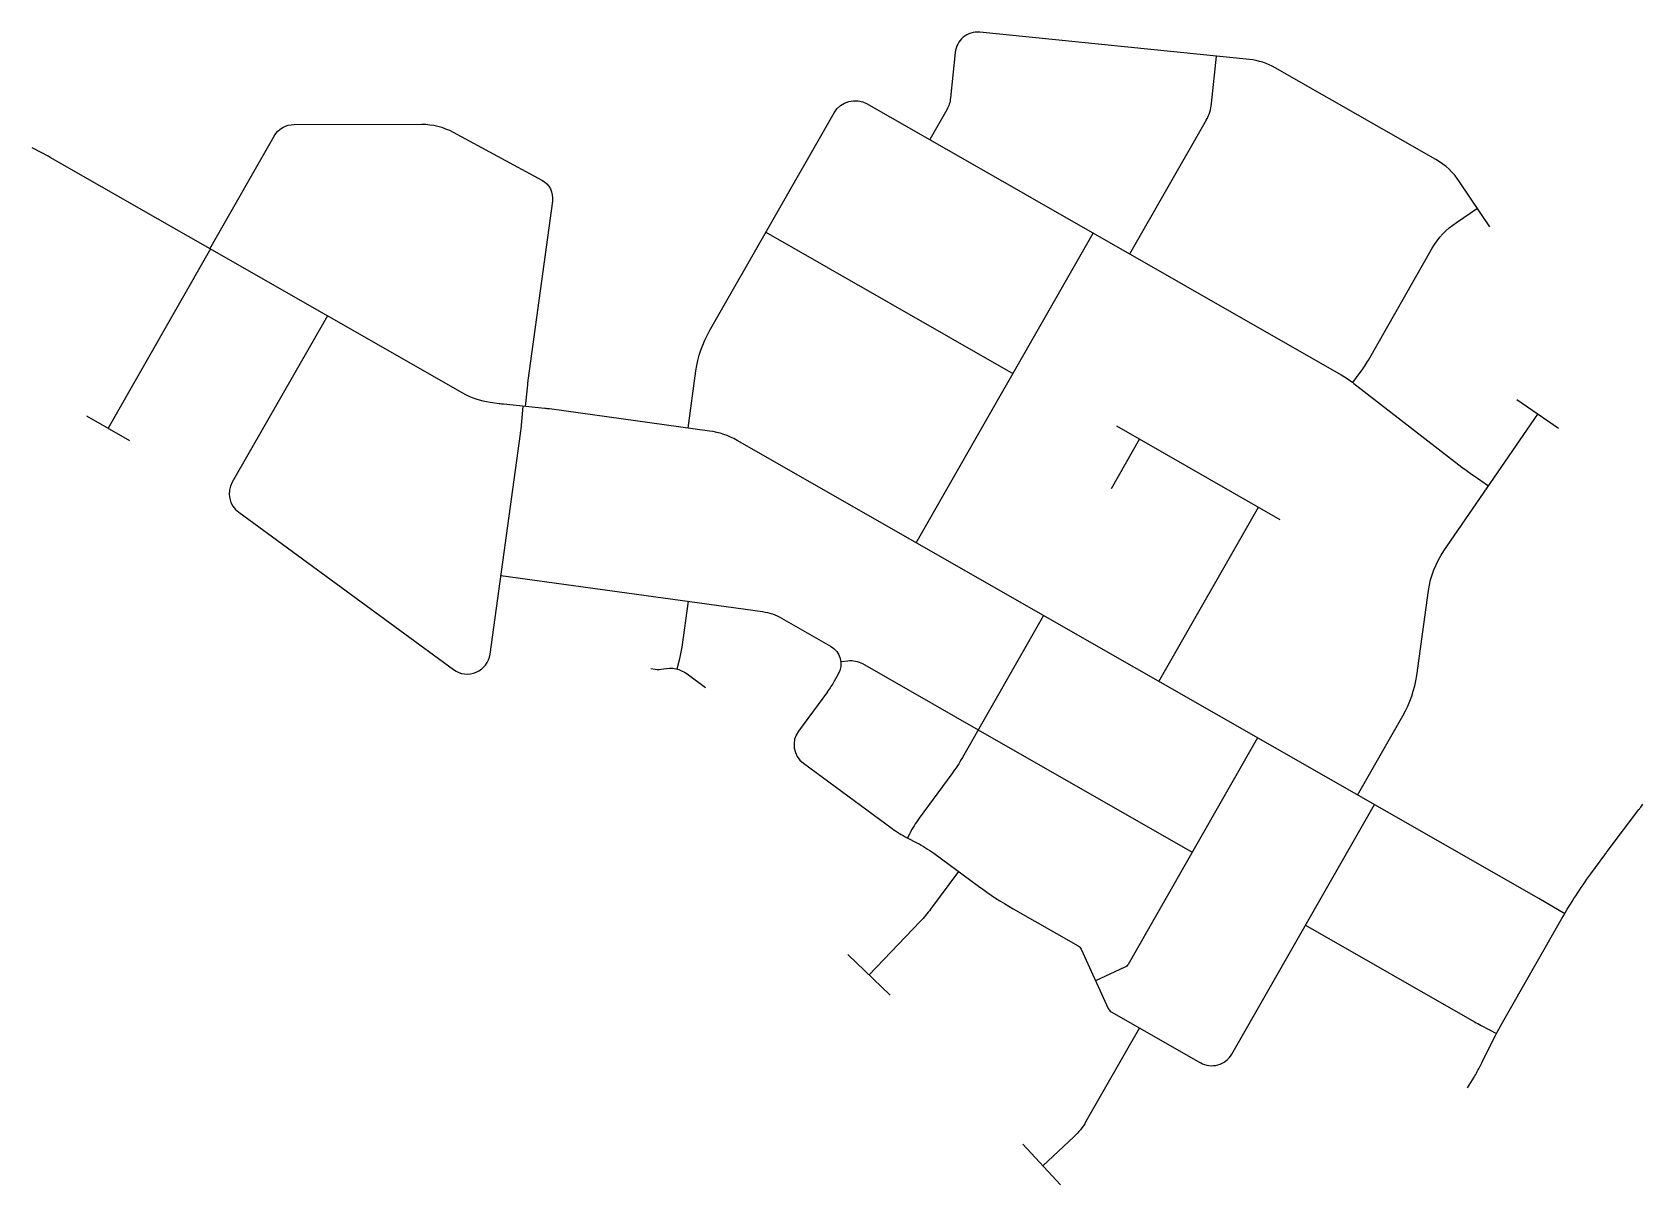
# Model space of a CAD drawing. Extents: x 460577 to 461259, y 343417 to 343905.
import ezdxf

# ---------------------------------------------------------------- set-up
doc = ezdxf.new("R2010")
doc.units = 0
doc.layers.add('0_JPP Centreline', color=1, linetype='CONTINUOUS')

msp = doc.modelspace()

# ---------------------------------------------------------------- linework, layer by layer
at = {"layer": '0_JPP Centreline'}
for p, q in [((461092.42, 343893.6), (460978.11, 343905.13)), ((460967.7, 343896.63), (460965.76, 343877.32)), ((461076.33, 343874.94), (461078.35, 343895.02)), ((461171.38, 343851.2), (461103.3, 343890.12)), ((460863.72, 343778.75), (460916.47, 343871.02)), ((460930.45, 343874.83), (461131.16, 343760.11)), ((460964.17, 343872.37), (460956.93, 343859.7)), ((460687.76, 343866.08), (460741.76, 343866.21)), ((460755.03, 343862.87), (460792.63, 343842.53)), ((461041.67, 343811.26), (461074.11, 343868.01)), ((460580.86, 343854.08), (460576.79, 343856.19)), ((460652.06, 343813.48), (460679.32, 343861.17)), ((460759.15, 343752.27), (460584.46, 343852.12)), ((461194.26, 343822.69), (461181.41, 343841.86)), ((460797.14, 343833.65), (460786.73, 343757.71)), ((461180.01, 343824.59), (461188.96, 343830.59)), ((460887.57, 343820.48), (460992.19, 343760.68)), ((460951.19, 343688.94), (461026.17, 343820.12)), ((460652.28, 343813.36), (460608.92, 343737.51)), ((461142.75, 343766.31), (461169.83, 343813.69)), ((460701.83, 343785.03), (460661.54, 343714.55)), ((460854.6, 343737.51), (460857.93, 343761.72)), ((461136.12, 343756.84), (461139.3, 343761.06)), ((460786.51, 343755.88), (460785.59, 343746.65)), ((461136.65, 343756.44), (461182.38, 343721)), ((460774.58, 343747.79), (460770.8, 343748.3)), ((460793.99, 343745.82), (460776.44, 343747.56)), ((460783.84, 343736.99), (460784.81, 343746.73)), ((461223.32, 343737.35), (461205.59, 343749.51)), ((460599.8, 343742.72), (460618.03, 343732.29)), ((460863.71, 343736.25), (460795.85, 343745.59)), ((461174.74, 343685.51), (461214.45, 343743.43)), ((460770.7, 343641.71), (460783.62, 343735.1)), ((461033.87, 343711.89), (461045.79, 343732.74)), ((461105.35, 343698.7), (461036.17, 343738.24)), ((461213.95, 343538.75), (460875.36, 343732.29)), ((461187.08, 343717.58), (461193.64, 343713.08)), ((460664.24, 343701.84), (460755.28, 343635.18)), ((461053.98, 343630.19), (461096.14, 343703.96)), ((460775.31, 343675.08), (460886.16, 343659.75)), ((461163.2, 343632.75), (461168.24, 343668.75)), ((460854.59, 343664.11), (460851.9, 343644.64)), ((461005.2, 343658.07), (460970.83, 343597.94)), ((460894.15, 343657.02), (460914.93, 343645.14)), ((460850.83, 343639.18), (460849.87, 343635.41)), ((460919.28, 343638.59), (460922.29, 343638.95)), ((460928.45, 343637.71), (460977.52, 343609.66)), ((460838.86, 343635.6), (460840.62, 343635.36)), ((460854.16, 343633.38), (460861.99, 343627.63)), ((460918.19, 343633.21), (460916.54, 343630.33)), ((460913.58, 343625.77), (460901.36, 343609.17)), ((461138.17, 343582.07), (461157.37, 343615.66)), ((460977.52, 343609.66), (461068.15, 343557.85)), ((461095.83, 343606.27), (461040.99, 343510.33)), ((460903.44, 343595.54), (460940.97, 343567.92)), ((460966.29, 343590.98), (460952.51, 343572.25)), ((461084.89, 343472.32), (461145.3, 343577.99)), ((461243.94, 343558.17), (461257.35, 343575.88)), ((461258.1, 343576.94), (461258.98, 343578.26)), ((460947.34, 343563.97), (460951.53, 343561.81)), ((460948.34, 343565.52), (460947.5, 343563.89)), ((460958.63, 343557.41), (460977.63, 343543.43)), ((461237, 343548.68), (461242.88, 343556.74)), ((460969.08, 343549.72), (460957.3, 343533.72)), ((461225.89, 343531.75), (461214.96, 343538.17)), ((460952.95, 343528.54), (460931.25, 343505.85)), ((460992.36, 343533.85), (461019.8, 343518.16)), ((461200.11, 343486.69), (461224.71, 343529.71)), ((461116.14, 343526.97), (461187.76, 343486.03)), ((460922.21, 343514.49), (460940.23, 343497.26)), ((461021.04, 343516.81), (461032.57, 343491.64)), ((461039.63, 343509.09), (461027.19, 343503.38)), ((461033.81, 343490.29), (461071.59, 343468.69)), ((461045.83, 343483.42), (461023.13, 343443.72)), ((461190.58, 343484.48), (461197.02, 343481.07)), ((461190.8, 343468.69), (461194.6, 343476.34)), ((461190.09, 343467.25), (461190.8, 343468.69)), ((461184.8, 343458), (461187.53, 343462.58)), ((460996.35, 343434.17), (461012.36, 343416.97)), ((461017.99, 343437.23), (461004.87, 343425.02))]:
    msp.add_line(p, q, dxfattribs=at)
for centre, radius, start, end in [((460977.16, 343895.68), 9.5, 84.2403, 174.24374), ((461089.66, 343866.24), 27.5, 60.2476, 84.2403), ((461058.91, 343876.7), 17.5, 330.2476, 354.24374), ((460534.83, 343765.31), 100, 60.2476, 62.59505), ((461156.49, 343825.16), 30, 33.83121, 60.2476), ((461099.34, 343791.13), 50, 323.04254, 330.2476), ((460836.27, 343750.92), 50, 172.19815, 174.309), ((460789.03, 343696.06), 50, 82.16164, 84.309), ((460734.09, 343741.95), 50, 352.12513, 354.309), ((460859.29, 343704.18), 32.38, 60.2476, 82.16164), ((461243.63, 343800.05), 100, 232.23144, 235.55965), ((460670, 343709.71), 9.75, 150.2476, 233.78825), ((460761.04, 343643.05), 9.75, 233.78858, 352.12507), ((460841.97, 343645.16), 9.9, 262.12513, 282.54046), ((461115.91, 343639.36), 47.75, 330.2476, 352.04066), ((460909.21, 343603.39), 9.75, 143.65262, 233.65262), ((461241.41, 343587.95), 20, 322.85588, 326.57857), ((460992.79, 343542.62), 50, 143.65262, 152.7429), ((460968.98, 343605.97), 47.25, 233.65262, 242.7429), ((461068.16, 343666.46), 152.75, 233.65262, 240.2476), ((461164.33, 343451.93), 100, 59.58491, 60.2476), ((461035.3, 343492.89), 3, 204.62752, 240.2476), ((461237.39, 343572.85), 100, 240.2476, 242.09109), ((461076.43, 343477.15), 9.74, 240.20809, 330.27735), ((461129.5, 343497.3), 67.63, 329.10669, 333.61834)]:
    msp.add_arc(centre, radius, start, end, dxfattribs=at)
at = {"layer": '0_JPP Centreline', "extrusion": (0, 0, -1)}
for centre, radius, start, end in [((-460925.36, 343865.93), 10.25, 29.7524, 119.7524), ((-460953.32, 343878.57), 12.5, 185.75626, 209.7524), ((-460687.78, 343856.33), 9.75, 29.7524, 89.86397), ((-460741.83, 343838.46), 27.75, 89.86397, 118.41049), ((-460788.47, 343834.83), 8.75, 118.41049, 187.80185), ((-461198.05, 343797.56), 32.5, 29.7524, 56.29375), ((-460904.75, 343755.3), 47.25, 7.80185, 29.75226), ((-461107.71, 343719.09), 47.25, 119.7524, 127.76856), ((-460775.22, 343780.38), 32.38, 277.83836, 299.7524), ((-460781.4, 343797.32), 50, 275.691, 277.83836), ((-461207.11, 343663.31), 39.25, 7.95926, 34.44027), ((-460883.11, 343637.71), 22.25, 97.87487, 119.7524), ((-460802.37, 343651.49), 50, 187.87487, 194.26096), ((-460910.59, 343637.55), 8.75, 119.7524, 209.7524), ((-460923.48, 343629.03), 10, 83.14419, 119.7524), ((-460846.81, 343623.4), 12.4, 77.45953, 126.34738), ((-460875.52, 343653.77), 47.25, 209.7524, 216.34738), ((-460908.1, 343633.8), 72.25, 209.7524, 216.34738), ((-460927.37, 343514.92), 52.75, 117.2571, 126.34738), ((-461323.65, 343497.79), 100, 36.12364, 37.14412), ((-461401.27, 343428.79), 203.38, 29.7524, 36.12364), ((-460915.02, 343564.84), 52.5, 216.34749, 223.73256), ((-461018.31, 343515.56), 3, 119.7524, 155.37248), ((-461038.38, 343511.81), 3, 209.7524, 245.37248), ((-461373.17, 343387.77), 199.33, 26.38166, 29.7524), ((-460999.26, 343457.36), 27.5, 209.7524, 227.05385)]:
    msp.add_arc(centre, radius, start, end, dxfattribs=at)

doc.saveas('drawing.dxf')
